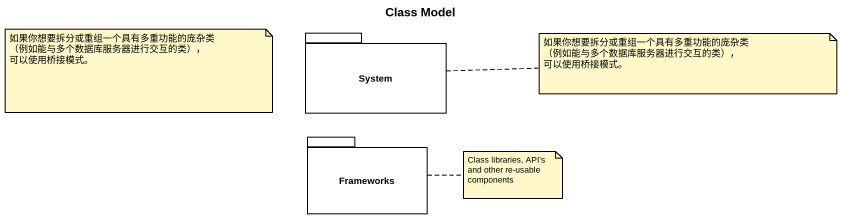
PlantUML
@startuml
title Class Model
package System {
}
package Frameworks {
}
note as N1
  如果你想要拆分或重组一个具有多重功能的庞杂类 （例如能与多个数据库服务器进行交互的类）， 可以使用桥接模式。
end note
note right of System : 如果你想要拆分或重组一个具有多重功能的庞杂类 （例如能与多个数据库服务器进行交互的类）， 可以使用桥接模式。
note right of Frameworks : Class libraries, API's and other re-usable components
@enduml
